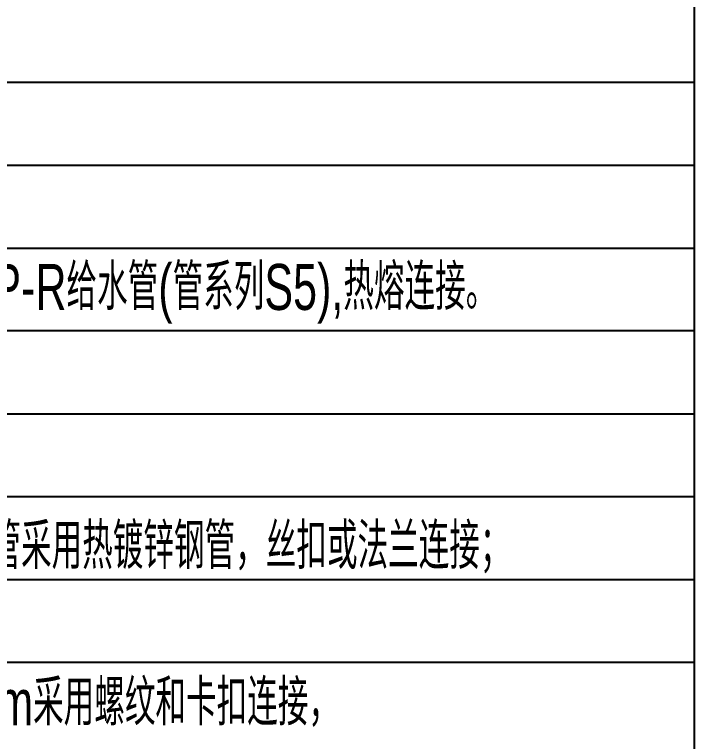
# Model space of a CAD drawing. Extents: x 14168272 to 29396535, y -812963 to 33736.
# Drawn here: x 14618049 to 14625439, y -213669 to -205768 of the extents above; entities that cross this region are included whole.
import ezdxf

# ---------------------------------------------------------------- set-up
doc = ezdxf.new("R2010")
doc.units = 0
doc.header["$LTSCALE"] = 1000
doc.header["$MEASUREMENT"] = 0
doc.layers.add('JZ_0', color=7, linetype='Continuous')
doc.layers.add('JZ_TEXT', color=42, linetype='Continuous')
doc.styles.add('DXF', font='ros.shx', dxfattribs={"width": 0.7, "bigfont": 'hzs.shx'})

msp = doc.modelspace()

# ---------------------------------------------------------------- linework, layer by layer
at = {"layer": 'JZ_0', "color": 8}
for p, q in [((14625438.8, -233295.1), (14625438.8, -184907.1)), ((14625438.8, -206507.1), (14608205.8, -206507.1)), ((14608205.8, -207407.1), (14625438.8, -207407.1)), ((14608205.8, -208307.1), (14625438.8, -208307.1)), ((14625438.8, -209207.1), (14608205.8, -209207.1)), ((14608205.8, -210107.1), (14625438.8, -210107.1)), ((14608205.8, -211007.1), (14625438.8, -211007.1)), ((14608205.8, -211907.1), (14625438.8, -211907.1)), ((14608205.8, -212807.1), (14625438.8, -212807.1))]:
    msp.add_line(p, q, dxfattribs=at)

# ---------------------------------------------------------------- texts
at = {"layer": 'JZ_TEXT', "style": 'DXF', "width": 0.7}
for s, p in [('生活给水管立管及干管采用钢衬塑复合管,丝扣连接；支管采用PP-R给水管(管系列S5),热熔连接。', (14608387.5, -208979.1)), ('2)．雨水管采用PVC-U塑料排水管，胶粘剂粘接；集水坑排水管采用热镀锌钢管，丝扣或法兰连接；', (14608266.8, -211794.6)), ('消火栓管道及喷淋管道采用内外热镀锌钢管，管径DN<=50mm采用螺纹和卡扣连接，', (14608412.2, -213495.1))]:
    msp.add_text(s, height=500, dxfattribs=at).set_placement(p)

doc.saveas('drawing.dxf')
